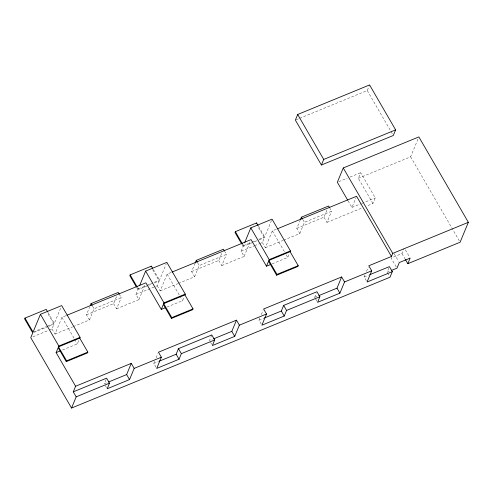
<?xml version="1.0" encoding="UTF-8"?>
<svg xmlns="http://www.w3.org/2000/svg" width="493" height="493" viewBox="0 0 493 493"><rect width="100%" height="100%" fill="white"/><g stroke="black" fill="none" stroke-linecap="round" stroke-linejoin="round"><path stroke-width="0.37" stroke-dasharray="2.46 1.85" d="M49.171 330.113L51.999 328.948L53.99 324.147L47.433 312.833M47.242 326.255L54.322 323.346L60.867 307.546M51.999 328.948L54.994 334.112L61.958 317.307L66.173 315.575M73.266 326.606L89.43 319.969L86.435 314.805L89.627 307.102M62.488 349.999L77.358 343.892L79.12 339.634M89.43 319.969L94.071 308.766L121.235 297.606L119.737 295.017M86.435 314.805L113.6 303.639L116.792 295.936M113.6 303.639L116.594 308.809L121.235 297.606M116.594 308.809L138.934 299.627L135.945 294.463L137.929 289.662L147.845 285.589M137.492 287.53L138.262 288.861L139.131 286.76M138.934 299.627L145.318 284.221M106.032 379.555L104.294 383.757L107.782 382.321M135.945 294.463L157.187 285.737L159.171 280.936L152.614 269.616M146.76 285.367L159.504 280.135L166.32 263.681M157.187 285.737L160.176 290.901L167.139 274.096L171.354 272.364M178.448 283.395L194.612 276.758L191.617 271.588L194.809 263.884M155.973 367.168L153.804 363.415L154.673 361.314M156.121 357.813L157.865 353.61M166.961 307.077L182.539 300.675L184.302 296.422M194.612 276.758L199.252 265.548L226.416 254.388L224.919 251.806M191.617 271.588L218.781 260.427L221.684 253.427M218.781 260.427L221.776 265.591L226.416 254.388M221.776 265.591L244.121 256.415L241.126 251.251L243.117 246.445L258.689 240.048M242.673 244.312L243.443 245.643L244.318 243.548M244.121 256.415L250.499 241.009M211.799 334.944L209.476 340.546L212.267 339.394M259.534 243.684L262.368 242.519L264.353 237.718L257.802 226.404M259.022 239.247L264.686 236.917L271.501 220.463M262.368 242.519L265.357 247.689L272.321 230.884L276.536 229.146M283.629 240.183L299.793 233.54L296.798 228.376L299.99 220.673M261.161 323.956L258.985 320.204L259.854 318.102M261.302 314.602L263.046 310.399M272.148 263.86L287.721 257.463L289.483 253.211M299.793 233.54L304.434 222.337L331.598 211.177L330.107 208.594M299.633 118.326L367.267 90.546L369.584 84.944M296.798 228.376L323.969 217.216L327.444 208.81M323.969 217.216L326.958 222.38L331.598 211.177M372.936 203.492L358.337 178.293L360.66 172.692L375.259 197.89L372.936 203.492L366.57 206.105M316.833 301.081L314.657 297.328L316.401 293.125M348.095 200.836L351.934 207.473L355.995 197.668M358.337 178.293L410.62 156.811L418.354 138.145M366.342 280.745L364.167 276.992L365.036 274.891M366.49 271.39L368.228 267.188M388.848 268.013L387.11 272.216L390.629 270.768M396.236 266.892L391.103 258.03L401.955 253.568L403.983 248.669M296.077 119.793L298.924 118.622M338.746 181.689L347.232 178.207M350.055 177.042L360.66 172.692M33.08 332.072L46.533 326.545M138.262 288.861L146.051 285.663M243.443 245.643L251.233 242.445M251.941 242.155L256.194 240.411M34.165 332.294L48.326 326.477M49.035 326.181L53.99 324.147M148.553 285.299L151.382 284.134M154.217 282.97L159.171 280.936M259.398 239.758L264.353 237.718M32.883 336.805L48.462 330.402M241.126 251.251L253.87 246.013M254.579 245.724L258.825 243.973M351.934 207.473L361.123 203.695M361.831 203.406L375.259 197.89M54.994 334.112L72.563 326.896M160.176 290.901L177.745 283.685M265.357 247.689L282.927 240.473M326.958 222.38L361.622 208.138M153.804 363.415L158.691 361.412M258.985 320.204L263.872 318.195M314.657 297.328L318.151 295.899M364.167 276.992L368.376 275.26M410.62 156.811L459.34 240.898M367.267 90.546L392.539 134.164M405.375 249.871L409.775 257.469M401.955 253.568L404.889 258.634M394.154 253.692L398.56 261.29M387.467 272.839L389.643 276.591M302.936 219.755L304.434 222.337M272.321 230.884L284.64 252.145M286.18 254.807L287.721 257.463M258.517 226.269L264.686 236.917M241.958 244.448L243.117 246.445M197.755 262.966L199.252 265.548M210.56 342.419L211.651 344.299M167.139 274.096L179.458 295.362M179.846 296.022L182.539 300.675M153.335 269.48L159.504 280.135M136.777 287.666L137.929 289.662M92.573 306.184L94.071 308.766M105.379 385.637L106.47 387.51M61.958 317.307L74.277 338.574M74.659 339.239L77.358 343.892M48.154 312.698L54.322 323.346"/><path stroke-width="0.74" d="M47.766 312.032L46.225 309.37L24.983 318.096L24.65 318.897L32.748 332.874L30.763 337.674L71.54 408.056L390.006 277.22L392.329 271.618L389.427 266.614L369.781 274.681M71.54 408.056L76.181 396.853L73.278 391.849L75.602 386.247L56.116 352.618L58.174 347.657L66.272 361.634L66.604 360.833L58.501 346.856L79.743 338.13L80.076 337.329L61.68 305.58L40.438 314.306L33.08 332.072L24.983 318.096M58.501 346.856L58.833 346.055L80.076 337.329M90.207 305.697L91.076 303.596L118.24 292.435L119.361 294.376M79.743 338.13L87.84 352.107L87.514 352.908L66.272 361.634M152.565 268.149L151.406 266.152L130.164 274.878L129.832 275.679L136.388 287M139.716 285.361L145.626 271.095L166.862 262.368L185.257 294.111L184.924 294.913L163.688 303.639L171.786 317.621L171.453 318.423L163.356 304.44L161.297 309.401L145.897 282.822L66.875 315.286M151.074 266.953L151.406 266.152M73.278 391.849L106.611 378.156L109.514 383.16L107.191 388.761L129.536 379.585L134.176 368.376L161.34 357.215L158.444 352.212L236.461 320.16L239.358 325.164L234.717 336.368L212.378 345.55L214.695 339.948L211.799 334.944L178.466 348.637L176.143 354.239L159.387 361.123M108.485 382.038L126.633 374.575L131.274 363.372L134.176 368.376M163.688 303.639L164.015 302.838L185.257 294.111M195.099 263.188L196.257 260.384L223.428 249.224L224.549 251.159M161.34 357.215L156.7 368.419L179.045 359.243L181.362 353.641L214.695 339.948M184.924 294.913L193.028 308.895L192.695 309.69L171.453 318.423M258.129 225.603L256.588 222.941L235.346 231.667L235.013 232.468L241.57 243.782M244.608 242.846L250.808 227.877L272.044 219.151L290.439 250.9L290.112 251.701L268.87 260.427L276.967 274.404L276.635 275.205L268.537 261.228L266.479 266.189L251.079 239.61L172.057 272.074M297.686 114.481L295.362 120.082L321.405 165.026L393.303 135.489L395.626 129.887L369.584 84.944L297.686 114.481L323.722 159.424L321.405 165.026M256.255 223.742L256.588 222.941M213.666 338.82L231.815 331.364L236.461 320.16M268.87 260.427L269.203 259.626L290.439 250.9M300.28 219.97L301.439 217.173L328.609 206.012L329.731 207.947M319.877 296.731L317.56 302.332L339.899 293.156L344.539 281.953L341.643 276.949L263.626 309L266.522 314.004L261.882 325.207L284.227 316.031L286.544 310.43L319.877 296.731L316.981 291.727L283.648 305.42L281.324 311.021L264.568 317.911M290.112 251.701L298.21 265.678L297.877 266.479L276.635 275.205M405.252 259.269L407.822 263.7L460.105 242.223L468.35 222.318L418.865 136.906L343.257 167.971L337.335 182.274L347.707 200.176M318.848 295.609L337.002 288.152L341.643 276.949M468.35 222.318L392.748 253.384L391.46 256.477L368.807 265.782L371.71 270.793L367.069 281.996L392.329 271.618M407.822 263.7L410.145 258.098L399.293 262.559L396.97 268.161L391.337 270.478M323.722 159.424L395.626 129.887M277.239 228.863L356.575 196.263L391.46 256.477M56.116 352.618L60.362 350.868M161.297 309.401L165.549 307.657M266.479 266.189L270.731 264.445M66.604 360.833L87.84 352.107M171.786 317.621L193.028 308.895M276.967 274.404L298.21 265.678M75.602 386.247L131.274 363.372M239.358 325.164L266.522 314.004M344.539 281.953L371.71 270.793M76.181 396.853L109.514 383.16M343.257 167.971L392.748 253.384M301.439 217.173L302.566 219.108M337.002 288.152L339.899 293.156M250.808 227.877L269.203 259.626M283.648 305.42L286.544 310.43M235.346 231.667L242.291 243.647M281.324 311.021L284.227 316.031M196.257 260.384L197.379 262.319M231.815 331.364L234.717 336.368M145.626 271.095L164.015 302.838M178.466 348.637L181.362 353.641M130.164 274.878L137.109 286.864M176.143 354.239L179.045 359.243M91.076 303.596L92.197 305.537M126.633 374.575L129.536 379.585M40.438 314.306L58.833 346.055"/></g></svg>
